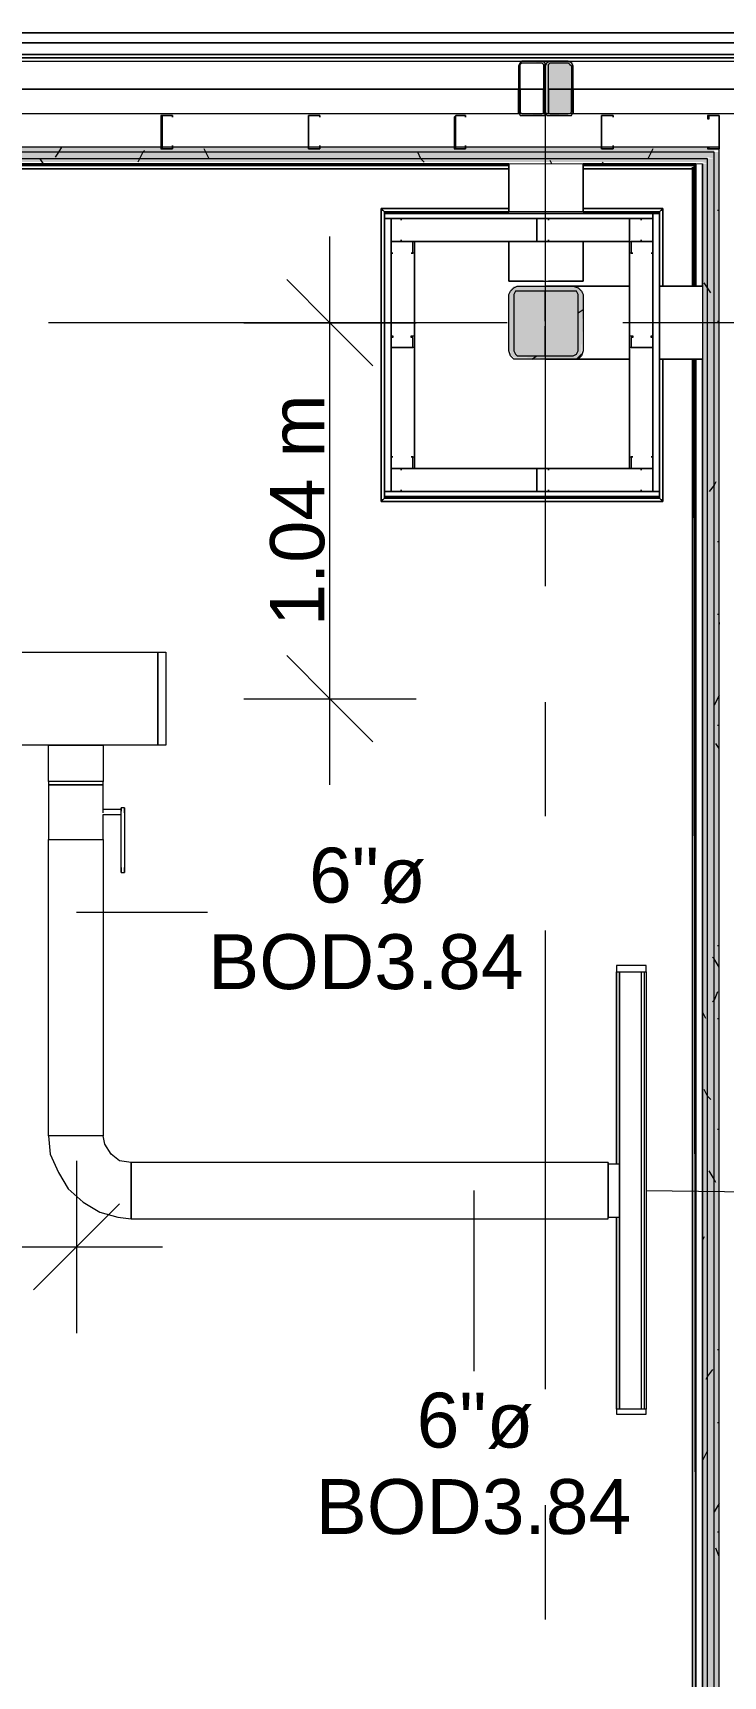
# Model space of a CAD drawing. Header units: metres. Extents: x -2 to 237, y -8 to 52.
# Drawn here: x 56.787 to 58.697, y 43.698 to 48.246 of the extents above; entities that cross this region are included whole.
import ezdxf

# ---------------------------------------------------------------- set-up
doc = ezdxf.new("R2010")
doc.units = ezdxf.units.M
doc.layers.add('HVAC - Ductos', color=5, linetype='Continuous', lineweight=0)
doc.layers.add('PDF3_Text', color=7, linetype='Continuous', lineweight=0)
doc.layers.add('PDF3_Geometry', color=7, linetype='Continuous', lineweight=0, true_color=0xaaaaaa)
doc.layers.add('PDF3_Solid Fills', color=7, linetype='Continuous', lineweight=0, true_color=0xffffff)
doc.styles.add('PDF Helvetica', font='')
doc.styles.get('PDF Helvetica').set_extended_font_data('Helvetica')

msp = doc.modelspace()

# ---------------------------------------------------------------- hatches: boundary and pattern name
at = {"layer": 'PDF3_Solid Fills', "lineweight": 0, "transparency": 33554559}
h = msp.add_hatch(color=256, dxfattribs=at)
h.paths.add_polyline_path([(58.1358, 48.021), (58.2045, 48.0164), (58.2045, 48.1676), (58.1358, 48.1676), (58.1999, 48.163), (58.1999, 48.021)])
h.paths.add_polyline_path([(58.1358, 48.1584), (58.1312, 48.1584), (58.1312, 48.0256)])
for points in [[(58.2045, 48.0256), (58.2091, 48.0256), (58.2091, 48.0164), (58.2779, 48.021), (58.2825, 48.1624), (58.2825, 48.1631), (58.2779, 48.1676), (58.2091, 48.1676), (58.2045, 48.1584)], [(58.6858, 47.9293), (35.6222, 47.9339), (7.0265, 47.9339), (7.0265, 47.9201), (58.6858, 47.9201)], [(58.6537, 47.9018), (58.6721, 47.8972), (58.6721, 47.9201), (7.0265, 47.9201), (7.0265, 47.9018)], [(7.0265, 47.888), (58.6399, 47.888), (58.6536, 47.8835), (58.6537, 47.8835), (58.6537, 47.9018), (7.0265, 47.9018)], [(58.1037, 47.3655), (58.1083, 47.3655), (58.1083, 47.3518), (58.1129, 47.3518), (58.1175, 47.3472), (58.2962, 47.3426), (58.2962, 47.3472), (58.3054, 47.3564), (58.3099, 47.5305), (58.2962, 47.5443), (58.1175, 47.5443), (58.1129, 47.5397), (58.1083, 47.5351), (58.1037, 47.5259)]]:
    msp.add_hatch(color=256, dxfattribs=at).paths.add_polyline_path(points)
h = msp.add_hatch(color=256, dxfattribs=at)
h.paths.add_polyline_path([(58.6537, 35.7008), (58.6721, 35.7008), (58.6721, 47.8972), (58.6537, 47.8972)])
h.paths.add_polyline_path([(58.6537, 24.0086), (58.6721, 24.0086), (58.6721, 34.1699), (58.6537, 34.1699)])
h.paths.add_polyline_path([(58.6537, 22.5006), (58.6721, 22.5006), (58.6721, 23.9902), (58.6537, 23.9902)])
h.paths.add_polyline_path([(58.6721, 22.4869), (58.6537, 22.4869), (58.6537, 10.1714), (58.6721, 10.1714)])
h.paths.add_polyline_path([(58.6537, 34.1837), (58.6721, 34.1837), (58.6721, 35.6871), (58.6537, 35.6871)])
h = msp.add_hatch(color=256, dxfattribs=at)
h.paths.add_polyline_path([(58.6858, 35.7008), (58.6858, 47.9155), (58.6721, 47.9155), (58.6721, 35.7008)])
h.paths.add_polyline_path([(58.6858, 22.4869), (58.6721, 22.4869), (58.6721, 10.1576), (58.6858, 10.1576)])
h.paths.add_polyline_path([(58.6858, 23.9902), (58.6721, 23.9902), (58.6721, 22.5006), (58.6858, 22.5006)])
h.paths.add_polyline_path([(58.6858, 34.1699), (58.6721, 34.1699), (58.6721, 24.0086), (58.6858, 24.0086)])
h.paths.add_polyline_path([(58.6858, 35.6871), (58.6721, 35.6871), (58.6721, 34.1837), (58.6858, 34.1837)])
h = msp.add_hatch(color=256, dxfattribs=at)
h.paths.add_polyline_path([(58.6399, 35.7008), (58.6537, 35.7008), (58.6537, 47.8834), (58.6399, 47.8834)])
h.paths.add_polyline_path([(58.6399, 24.0086), (58.6537, 24.0086), (58.6537, 34.1699), (58.6399, 34.1699)])
h.paths.add_polyline_path([(58.6399, 22.5006), (58.6537, 22.5006), (58.6537, 23.9902), (58.6399, 23.9902)])
h.paths.add_polyline_path([(58.6537, 22.4869), (58.6399, 22.4869), (58.6399, 10.1851), (58.6537, 10.1851)])
h.paths.add_polyline_path([(58.6399, 34.1837), (58.6537, 34.1837), (58.6537, 35.6871), (58.6399, 35.6871)])

# ---------------------------------------------------------------- linework, layer by layer
at = {"layer": 'HVAC - Ductos', "lineweight": 0}
for points in [[(57.6087, 46.1647), (57.6087, 47.6818)], [(57.4895, 47.5626), (57.6087, 47.4434), (57.7279, 47.3243)], [(57.3703, 47.4434), (57.6087, 47.4434), (57.8471, 47.4434)], [(57.4895, 46.5222), (57.6087, 46.403), (57.7279, 46.2838)], [(57.3703, 46.403), (57.6087, 46.403), (57.8471, 46.403)], [(57.0312, 46.0868), (57.0312, 46.0914), (57.0312, 46.096), (56.9808, 46.096), (56.9808, 46.1647), (56.9808, 46.1738), (56.9716, 46.1738), (56.9579, 46.1738), (56.9441, 46.1738), (56.9257, 46.1738), (56.9075, 46.1738), (56.8845, 46.1738), (56.8662, 46.1738), (56.8525, 46.1738), (56.8387, 46.1738), (56.8341, 46.1738), (56.8295, 46.1738), (56.8295, 46.2747), (56.8341, 46.2747), (56.8387, 46.2747), (56.8525, 46.2747), (56.8662, 46.2747), (56.8845, 46.2747), (56.9075, 46.2747), (56.9257, 46.2747), (56.9441, 46.2747), (56.9579, 46.2747), (56.9716, 46.2747), (56.9808, 46.2747), (56.9808, 46.1738), (56.9716, 46.1738), (56.9579, 46.1738), (56.9441, 46.1738), (56.9257, 46.1738), (56.9075, 46.1738), (56.8845, 46.1738), (56.8662, 46.1738), (56.8525, 46.1738), (56.8387, 46.1738), (56.8341, 46.1738), (56.8295, 46.1738), (56.8295, 46.1647), (56.8295, 46.0134), (56.8341, 46.0134), (56.8387, 46.0134), (56.8525, 46.0134), (56.8662, 46.0134), (56.8845, 46.0134), (56.9075, 46.0134), (56.9257, 46.0134), (56.9441, 46.0134), (56.9579, 46.0134), (56.9716, 46.0134), (56.9808, 46.0134), (56.9808, 45.193), (56.9716, 45.193), (56.9579, 45.193), (56.9441, 45.193), (56.9257, 45.193), (56.9075, 45.193), (56.8845, 45.193), (56.8662, 45.193), (56.8525, 45.193), (56.8387, 45.193), (56.8341, 45.193), (56.8295, 45.193), (56.8295, 46.0134), (56.8341, 46.0134), (56.8387, 46.0134), (56.8525, 46.0134), (56.8662, 46.0134), (56.8845, 46.0134), (56.9075, 46.0134), (56.9257, 46.0134), (56.9441, 46.0134), (56.9579, 46.0134), (56.9716, 46.0134), (56.9808, 46.0134), (56.9808, 46.0822), (57.0312, 46.0822)], [(56.9808, 46.0868), (56.9808, 46.0914), (56.9808, 46.096)], [(57.0403, 46.1005), (57.0312, 46.1005)], [(57.0312, 45.9355), (57.0312, 46.0868), (57.0312, 46.0914), (57.0312, 46.096), (57.0312, 46.1005), (57.0312, 46.096), (57.0312, 46.0914)], [(57.0403, 46.0868), (57.0403, 46.0914), (57.0403, 46.096), (57.0403, 46.1005), (57.0403, 46.096), (57.0403, 46.0914), (57.0403, 46.0868), (57.0403, 45.9355)], [(57.0312, 45.9218), (57.0403, 45.9218)], [(56.9075, 45.8118), (57.2695, 45.8118)], [(58.4017, 45.6468), (58.4017, 45.1151), (58.4017, 45.6468), (58.4199, 45.6468), (58.4291, 45.6468)], [(58.4154, 45.6468), (58.4199, 45.6468), (58.4245, 45.6468)], [(58.4521, 45.6468), (58.4612, 45.6468), (58.4795, 45.6468), (58.4841, 45.6468), (58.4841, 44.4368), (58.4795, 44.4368), (58.4612, 44.4368), (58.4521, 44.4368)], [(58.4566, 45.6468), (58.4612, 45.6468), (58.4658, 45.6468)], [(58.4795, 44.4368), (58.4795, 45.6468)], [(56.9075, 45.1242), (56.9075, 44.8859), (56.9075, 44.6476)], [(58.3787, 45.1196), (58.3787, 45.1151), (58.3787, 45.1059), (58.3787, 45.0968), (58.3787, 45.0784), (58.3787, 45.0601), (58.3787, 45.0418), (58.3787, 45.0234), (58.3787, 45.0051), (58.3787, 44.9914), (58.3787, 44.9776), (58.3787, 44.9684), (58.4108, 44.9684), (58.4108, 44.9776), (58.4108, 44.9914), (58.4108, 45.0051), (58.4108, 45.0234), (58.4108, 45.0418), (58.4108, 45.0601), (58.4108, 45.0784), (58.4108, 45.0968), (58.4108, 45.1059), (58.4108, 45.1151), (58.3787, 45.1151)], [(58.0075, 45.0418), (58.0075, 44.5422)], [(58.4841, 45.0418), (58.8462, 45.0372)], [(57.0266, 45.0051), (56.9075, 44.8859), (56.7883, 44.7668)], [(58.4291, 44.4368), (58.4199, 44.4368), (58.4017, 44.4368), (58.4017, 44.9684), (58.4017, 44.4368)], [(44.1702, 44.8859), (48.2082, 44.8859), (51.3111, 44.8859), (52.6357, 44.8859), (56.0457, 44.8859), (57.1457, 44.8859)], [(58.4245, 44.4368), (58.4199, 44.4368), (58.4154, 44.4368)], [(58.4658, 44.4368), (58.4612, 44.4368), (58.4566, 44.4368)]]:
    msp.add_lwpolyline(points, dxfattribs=at)
for points in [[(54.1849, 46.5314), (57.1321, 46.5314), (57.1321, 46.2747), (54.1849, 46.2747)], [(57.1549, 46.5314), (57.1549, 46.2747), (57.1321, 46.2747), (57.1321, 46.5314)], [(56.9808, 46.1647), (56.9716, 46.1647), (56.9579, 46.1647), (56.9441, 46.1647), (56.9257, 46.1647), (56.9075, 46.1647), (56.8845, 46.1647), (56.8662, 46.1647), (56.8525, 46.1647), (56.8387, 46.1647), (56.8341, 46.1647), (56.8295, 46.1647), (56.8341, 46.1647), (56.8387, 46.1647), (56.8525, 46.1647), (56.8662, 46.1647), (56.8845, 46.1647), (56.9075, 46.1647), (56.9257, 46.1647), (56.9441, 46.1647), (56.9579, 46.1647), (56.9716, 46.1647)], [(57.0312, 45.9355), (57.0312, 45.931), (57.0312, 45.9264), (57.0312, 45.9218), (57.0312, 45.9264), (57.0312, 45.931)], [(57.0403, 45.9355), (57.0403, 45.931), (57.0403, 45.9264), (57.0403, 45.9218), (57.0403, 45.9264), (57.0403, 45.931)], [(58.4841, 45.6651), (58.4017, 45.6651), (58.4017, 45.6468), (58.4841, 45.6468)], [(58.4108, 44.4368), (58.4108, 45.6468)], [(58.4704, 45.6468), (58.4704, 44.4368), (58.4108, 44.4368), (58.4108, 45.6468)], [(57.0587, 44.9638), (57.0587, 44.9684), (57.0587, 44.9776), (57.0587, 44.9868), (57.0587, 45.0051), (57.0587, 45.0234), (57.0587, 45.0418), (57.0587, 45.0601), (57.0587, 45.0784), (57.0587, 45.0968), (57.0587, 45.1105), (57.0587, 45.1151), (57.0587, 45.1196), (57.0266, 45.1242), (57.0037, 45.1426), (56.9853, 45.1701), (56.9808, 45.193), (56.9716, 45.193), (56.9579, 45.193), (56.9441, 45.193), (56.9257, 45.193), (56.9075, 45.193), (56.8845, 45.193), (56.8662, 45.193), (56.8525, 45.193), (56.8387, 45.193), (56.8341, 45.193), (56.8295, 45.193), (56.8341, 45.1426), (56.8571, 45.0922), (56.8845, 45.0463), (56.9257, 45.0096), (56.9716, 44.9822), (57.0221, 44.9684)], [(57.0587, 45.1196), (57.0587, 45.1151), (57.0587, 45.1105), (57.0587, 45.0968), (57.0587, 45.0784), (57.0587, 45.0601), (57.0587, 45.0418), (57.0587, 45.0234), (57.0587, 45.0051), (57.0587, 44.9868), (57.0587, 44.9776), (57.0587, 44.9684), (57.0587, 44.9638), (58.3787, 44.9638), (58.3787, 44.9684), (58.3787, 44.9776), (58.3787, 44.9868), (58.3787, 45.0051), (58.3787, 45.0234), (58.3787, 45.0418), (58.3787, 45.0601), (58.3787, 45.0784), (58.3787, 45.0968), (58.3787, 45.1105), (58.3787, 45.1151), (58.3787, 45.1196)], [(58.4841, 44.423), (58.4841, 44.4368), (58.4017, 44.4368), (58.4017, 44.423)]]:
    msp.add_lwpolyline(points, close=True, dxfattribs=at)
at = {"layer": 'PDF3_Geometry', "lineweight": 0}
for points in [[(59.0066, 33.6429), (59.0066, 35.1737), (59.0066, 36.7091), (59.0066, 38.24), (59.0066, 39.7755), (59.0066, 41.3109), (59.0066, 42.8417), (59.0066, 44.3772), (59.0066, 45.908), (59.0066, 47.4434), (59.0066, 48.1447), (58.9929, 48.1447), (58.9929, 48.2455), (58.97, 48.2455), (58.2045, 48.2455), (56.6737, 48.2455), (58.2045, 48.2455), (58.9837, 48.2455), (58.9837, 48.218), (58.9837, 48.186), (58.9837, 48.1768), (58.9837, 48.1676), (58.9837, 48.0897)], [(58.2458, 48.2455), (58.1679, 48.2455)], [(55.1107, 48.1676), (53.6761, 48.1676), (55.1383, 48.1676), (56.6737, 48.1676), (58.2045, 48.1676), (58.1954, 48.1676)], [(56.7012, 48.1676), (58.1404, 48.1676)], [(58.2183, 48.1676), (58.2045, 48.1676), (58.9837, 48.1676), (58.9241, 48.1676)], [(58.2687, 48.1676), (58.8645, 48.1676)], [(58.2045, 48.1172), (58.2045, 47.6451)], [(58.1312, 48.021), (58.1312, 48.0256), (58.1312, 48.0897)], [(58.1358, 48.0897), (58.1358, 48.0256), (58.1404, 48.021), (58.1954, 48.021)], [(58.1999, 48.021), (58.1999, 48.0256), (58.1999, 48.0897)], [(58.2137, 48.0897), (58.2137, 48.0256), (58.2137, 48.021)], [(58.2733, 48.021), (58.2779, 48.0256), (58.2779, 48.0897)], [(58.2825, 48.0897), (58.2825, 48.0256), (58.2825, 48.021)], [(58.7775, 46.6138), (58.7775, 47.0172), (58.7775, 47.4251), (58.7775, 47.8284), (58.7775, 47.8834), (58.7775, 47.9293), (58.7775, 48.0118), (58.7775, 48.021), (7.0265, 48.0256)], [(58.2091, 48.021), (58.2045, 48.0256), (58.2045, 48.021)], [(58.2183, 48.021), (58.2687, 48.021)], [(57.1412, 47.9293), (56.7379, 47.9293), (56.3299, 47.9293), (55.9266, 47.9293), (55.5187, 47.9293), (55.1153, 47.9293)], [(57.9525, 47.9293), (57.5491, 47.9293), (57.1457, 47.9293)], [(58.6858, 35.7008), (58.6858, 47.8834), (58.6858, 47.9155), (58.6858, 47.9293), (58.3604, 47.9293), (57.9571, 47.9293)], [(58.6721, 35.7008), (58.6721, 47.8834), (58.6721, 47.8972), (58.6721, 47.9155), (7.0265, 47.9201)], [(58.6537, 35.7008), (58.6537, 47.8834), (58.6537, 47.8972), (7.0265, 47.9018)], [(7.0265, 47.888), (58.6399, 47.8834), (58.6399, 35.7008), (48.2128, 35.7008), (48.2128, 35.6871), (58.6399, 35.6871), (58.6399, 34.1837), (45.3206, 34.1837), (44.8348, 34.1837), (44.6515, 34.1837), (41.7273, 34.1837)], [(58.1037, 47.8834), (53.7083, 47.8834)], [(53.7083, 47.8834), (58.1037, 47.8834)], [(58.1037, 47.8834), (53.7083, 47.8834)], [(53.7083, 47.8834), (58.1037, 47.8834)], [(58.1037, 47.8834), (53.7083, 47.8834)], [(53.7083, 47.8834), (58.1037, 47.8834)], [(58.617, 47.8834), (58.6216, 47.8834)], [(58.617, 47.8834), (58.6216, 47.8834)], [(58.6216, 47.5443), (58.6216, 47.8834)], [(58.6216, 47.5443), (58.6216, 47.8834)], [(58.6216, 47.8834), (58.6216, 47.5443)], [(58.6216, 47.5443), (58.6216, 47.8834)], [(58.6216, 47.8834), (58.6216, 47.5443)], [(58.6216, 47.5443), (58.6216, 47.8834)], [(58.1037, 47.7506), (57.7599, 47.7506), (58.1037, 47.7506)], [(57.7599, 47.7506), (57.7599, 46.9576), (57.7599, 47.7506)], [(57.7599, 47.7506), (57.7599, 46.9576), (57.7599, 47.7506)], [(58.1037, 47.7506), (57.7599, 47.7506), (58.1037, 47.7506)], [(58.5208, 47.5443), (58.5208, 47.7506), (58.5208, 47.5443)], [(58.5208, 47.5443), (58.5208, 47.7506), (58.5208, 47.5443)], [(58.5208, 47.5443), (58.5208, 47.7506)], [(58.5208, 47.7506), (58.5208, 47.5443)], [(58.5208, 46.9622), (58.5208, 47.7506), (58.5208, 46.9622)], [(57.7599, 47.746), (57.7599, 46.9622), (57.7599, 47.746)], [(57.7599, 47.746), (57.7599, 47.7322)], [(58.5025, 47.746), (57.7599, 47.746)], [(57.7599, 47.7322), (57.7599, 46.9759)], [(58.5208, 47.746), (58.5025, 47.746)], [(58.5208, 46.9759), (58.5208, 47.746)], [(58.1037, 47.668), (58.1037, 47.558), (58.1037, 47.668)], [(58.2045, 47.6451), (58.2045, 46.7147)], [(58.1862, 47.558), (58.1908, 47.558), (58.1954, 47.558), (58.1999, 47.558), (58.1954, 47.558), (58.1908, 47.558), (58.1862, 47.558), (58.1037, 47.558), (58.3099, 47.558), (58.2275, 47.558), (58.2229, 47.558), (58.2183, 47.558), (58.2137, 47.558), (58.2183, 47.558), (58.2229, 47.558), (58.2275, 47.558)], [(58.2045, 47.4618), (58.2045, 47.4572), (58.2045, 47.4526), (58.2045, 47.448), (58.2045, 47.4526), (58.2045, 47.4572), (58.2045, 47.4618), (58.2045, 47.5305), (58.2045, 47.3518), (58.2045, 47.4205), (58.2045, 47.4251), (58.2045, 47.4297), (58.2045, 47.4343), (58.2045, 47.4297), (58.2045, 47.4251), (58.2045, 47.4205)], [(58.2962, 47.471), (58.3099, 47.4802)], [(58.0991, 47.4434), (56.8295, 47.4434)], [(58.7362, 47.4434), (58.4199, 47.4434)], [(58.1679, 47.3426), (58.1816, 47.3518)], [(58.2917, 47.3426), (58.3054, 47.3564)], [(58.5208, 47.3426), (58.6399, 47.3426), (58.5208, 47.3426)], [(58.5208, 46.9576), (58.5208, 47.3426)], [(58.5208, 47.3426), (58.5208, 46.9576)], [(57.7599, 46.9759), (57.7599, 46.9622)], [(58.5208, 46.9622), (58.5208, 46.9759)], [(57.7599, 46.9622), (57.7599, 46.9576), (58.5208, 46.9576)], [(58.5208, 46.9622), (57.7599, 46.9622)], [(57.7599, 46.9622), (58.5208, 46.9622)], [(57.7599, 46.9576), (58.5208, 46.9576), (57.7599, 46.9576)], [(57.7599, 46.9576), (58.5208, 46.9576), (57.7599, 46.9576)], [(58.5208, 46.9576), (58.5208, 46.9622)], [(58.2045, 46.3938), (58.2045, 46.0776)], [(58.2045, 45.7614), (58.2045, 44.4918)], [(58.2045, 44.1709), (58.2045, 43.8546)]]:
    msp.add_lwpolyline(points, dxfattribs=at)
for points in [[(58.2045, 48.218), (56.6737, 48.218)], [(58.9837, 48.218), (58.2045, 48.218)], [(58.2045, 48.186), (56.6737, 48.186)], [(58.2045, 48.1768), (56.6737, 48.1768)], [(58.1312, 48.0256), (58.1358, 48.0164), (58.1404, 48.0164), (58.1954, 48.0164), (58.2045, 48.0164), (58.2045, 48.0256), (58.2045, 48.1539), (58.2045, 48.163), (58.1954, 48.1676), (58.1404, 48.1676), (58.1358, 48.163), (58.1312, 48.1539)], [(58.1954, 48.021), (58.1404, 48.021), (58.1358, 48.021), (58.1358, 48.0256), (58.1358, 48.1539), (58.1358, 48.1584), (58.1404, 48.163), (58.1954, 48.163), (58.1999, 48.1584), (58.1999, 48.1539), (58.1999, 48.0256), (58.1999, 48.021)], [(58.9837, 48.186), (58.2045, 48.186)], [(58.9837, 48.1768), (58.2045, 48.1768)], [(58.2687, 48.0164), (58.2779, 48.0164), (58.2825, 48.0256), (58.2825, 48.1539), (58.2779, 48.163), (58.2687, 48.1676), (58.2183, 48.1676), (58.2091, 48.163), (58.2045, 48.1539), (58.2045, 48.0256), (58.2091, 48.0164), (58.2183, 48.0164)], [(58.2687, 48.021), (58.2183, 48.021), (58.2137, 48.021), (58.2137, 48.0256), (58.2137, 48.1539), (58.2137, 48.1584), (58.2183, 48.163), (58.2687, 48.163), (58.2733, 48.1584), (58.2779, 48.1539), (58.2779, 48.0256), (58.2733, 48.021)], [(56.7103, 48.0897), (58.1312, 48.0897)], [(58.1358, 48.0897), (58.1999, 48.0897)], [(58.2137, 48.0897), (58.2779, 48.0897)], [(58.2825, 48.0897), (58.8554, 48.0897)], [(57.1733, 48.0164), (57.1457, 48.0164), (57.1412, 48.0164), (57.1412, 48.0118), (57.1412, 47.9247), (57.1457, 47.9247), (57.1733, 47.9247), (57.1733, 47.9339), (57.1733, 47.9247), (57.1457, 47.9247), (57.1457, 48.0118), (57.1457, 48.0164), (57.1733, 48.0164), (57.1733, 48.0118)], [(57.5812, 48.0164), (57.5491, 48.0164), (57.5491, 48.0118), (57.5491, 47.9247), (57.5812, 47.9247), (57.5812, 47.9339), (57.5812, 47.9247), (57.5491, 47.9247), (57.5491, 48.0118), (57.5491, 48.0164), (57.5812, 48.0164), (57.5812, 48.0118)], [(57.9845, 48.0164), (57.9571, 48.0164), (57.9525, 48.0118), (57.9525, 47.9247), (57.9571, 47.9247), (57.9845, 47.9247), (57.9845, 47.9339), (57.9845, 47.9247), (57.9571, 47.9247), (57.9571, 48.0118), (57.9571, 48.0164), (57.9845, 48.0164), (57.9845, 48.0118)], [(58.3925, 48.0164), (58.3604, 48.0164), (58.3604, 48.0118), (58.3604, 47.9247), (58.3925, 47.9247), (58.3925, 47.9339), (58.3925, 47.9247), (58.3604, 47.9247), (58.3604, 48.0118), (58.3604, 48.0164), (58.3925, 48.0164), (58.3925, 48.0118)], [(58.6537, 47.9247), (58.6858, 47.9247), (58.6858, 48.0118), (58.6858, 48.0164), (58.6537, 48.0164), (58.6537, 48.0072), (58.6583, 48.0072), (58.6583, 48.0164), (58.6858, 48.0164), (58.6858, 48.0118), (58.6858, 47.9247), (58.6583, 47.9247), (58.6583, 47.9293), (58.6537, 47.9293)], [(53.7083, 47.8789), (58.1037, 47.8789)], [(53.7083, 47.8789), (58.1037, 47.8789)], [(53.7083, 47.8697), (58.1037, 47.8697)], [(53.7083, 47.8697), (58.1037, 47.8697)], [(58.1037, 47.8834), (58.1037, 47.7506)], [(58.3099, 47.8834), (58.3099, 47.7506)], [(58.617, 47.5443), (58.617, 47.8834), (58.3099, 47.8834), (58.617, 47.8789), (58.3099, 47.8834), (58.617, 47.8834)], [(58.6216, 47.5443), (58.6216, 47.8789), (58.6216, 47.5443), (58.6216, 47.8834), (58.3099, 47.8834), (58.6216, 47.8834)], [(58.3099, 47.8789), (58.617, 47.8789), (58.3099, 47.8789), (58.6216, 47.8789)], [(58.3099, 47.8697), (58.6124, 47.8697)], [(58.3099, 47.8697), (58.6124, 47.8697)], [(58.6124, 47.8743), (58.6124, 47.5443)], [(58.6124, 47.8743), (58.6124, 47.5443)], [(58.6399, 47.8834), (58.6399, 47.5443)], [(58.5299, 46.953), (58.5299, 46.9484), (58.5299, 47.3426), (58.5299, 46.9484), (57.7508, 46.9484), (57.7508, 47.7597), (57.7508, 47.7552), (57.7508, 47.7597), (57.7508, 46.9484), (58.5299, 46.9484)], [(58.4383, 47.7506), (57.7599, 47.7506), (57.7599, 47.668), (57.7599, 47.0401), (57.7599, 46.9576), (57.7553, 46.953), (57.7508, 46.953), (57.7508, 46.9484), (57.7508, 47.7597), (57.7508, 46.9484), (57.7508, 46.953), (57.7553, 46.953), (57.7599, 46.9576), (57.7599, 47.7506), (57.7599, 46.9576), (58.5208, 46.9576), (57.7599, 46.9576), (57.7553, 46.953), (57.7599, 46.9576), (58.5208, 46.9576), (57.7599, 46.9576), (58.5208, 46.9576), (58.5208, 47.3426), (58.5208, 46.9576), (58.5254, 46.953), (58.5208, 46.9576), (58.5208, 47.3426), (58.5208, 46.9576), (58.5254, 46.953), (58.5299, 46.953), (58.5299, 46.9484), (57.7508, 46.9484), (57.7508, 46.953), (57.7508, 46.9484), (58.5299, 46.9484), (58.5299, 46.953), (58.5254, 46.953), (58.5208, 46.9576), (58.5208, 47.0401), (58.5208, 47.7506)], [(58.1037, 47.7597), (57.7508, 47.7597), (58.1037, 47.7597), (57.7508, 47.7597), (57.7508, 47.7552), (57.7553, 47.7552), (57.7599, 47.7506), (58.1037, 47.7506), (57.7599, 47.7506), (57.7553, 47.7552), (57.7599, 47.7506), (57.7553, 47.7552), (57.7508, 47.7552), (57.7508, 47.7597)], [(57.7599, 47.7506), (57.7599, 46.9576)], [(58.1037, 47.7506), (57.7599, 47.7506)], [(58.5208, 47.746), (58.5208, 47.7506), (57.7599, 47.7506), (57.7599, 47.746)], [(58.5299, 47.7597), (58.3099, 47.7597), (58.5299, 47.7597), (58.5299, 47.7552), (58.5299, 47.7597), (58.3099, 47.7597), (58.5299, 47.7597), (58.5299, 47.5443), (58.5299, 47.7597), (58.5299, 47.7552), (58.5254, 47.7552), (58.5208, 47.7506), (58.3099, 47.7506), (58.5208, 47.7506), (58.5254, 47.7552), (58.5208, 47.7506), (58.3099, 47.7506), (58.5208, 47.7506), (58.5254, 47.7552), (58.5299, 47.7552), (58.5299, 47.7597), (58.5299, 47.5443)], [(58.5208, 47.7506), (58.3099, 47.7506)], [(58.5208, 47.7506), (58.3099, 47.7506)], [(58.5208, 47.5443), (58.5208, 47.7506)], [(57.7599, 47.7322), (58.5025, 47.7322), (58.5025, 47.746), (58.5025, 46.9759), (58.5208, 46.9759), (57.7599, 46.9759), (57.7783, 46.9759), (57.7783, 47.7322)], [(57.7783, 47.668), (57.7783, 47.6726), (57.7783, 47.7322), (57.8058, 47.7322), (57.8058, 47.7276), (57.8058, 47.7322), (57.7783, 47.7322), (57.7783, 47.6726), (57.7783, 47.668), (57.8058, 47.668)], [(57.8425, 47.668), (58.4383, 47.668), (58.4383, 47.7322), (57.7783, 47.7322), (57.7783, 47.668)], [(58.1816, 47.668), (58.1816, 47.6726), (58.1816, 47.7322), (58.2137, 47.7322), (58.2137, 47.7276), (58.2137, 47.7322), (58.1816, 47.7322), (58.1816, 47.6726), (58.1816, 47.668), (58.2137, 47.668)], [(58.4383, 47.668), (58.4383, 47.0401), (58.5025, 47.0401), (58.5025, 47.7322), (58.4383, 47.7322)], [(58.4704, 47.7276), (58.4704, 47.7322)], [(58.4979, 47.7322), (58.5025, 47.7322), (58.5025, 47.6726), (58.5025, 47.668), (58.4979, 47.668), (58.4704, 47.668), (58.4704, 47.6726), (58.4704, 47.668), (58.4979, 47.668), (58.5025, 47.668), (58.5025, 47.6726), (58.5025, 47.7322), (58.4979, 47.7322), (58.4704, 47.7322)], [(57.7783, 47.668), (57.8379, 47.668), (57.8425, 47.668), (57.8425, 47.636), (57.8333, 47.636), (57.8379, 47.636), (57.8379, 47.668), (57.7783, 47.668), (57.7783, 47.636)], [(57.7783, 47.0401), (57.8425, 47.0401), (57.8425, 47.668), (57.7783, 47.668)], [(57.8058, 47.6726), (57.8058, 47.668)], [(57.8425, 47.0401), (58.4383, 47.0401), (58.4383, 47.668), (57.8425, 47.668)], [(58.2137, 47.6726), (58.2137, 47.668)], [(58.3099, 47.668), (58.3099, 47.558)], [(58.4383, 47.668), (58.4429, 47.668), (58.5025, 47.668), (58.5025, 47.636), (58.4979, 47.636), (58.5025, 47.636), (58.5025, 47.668), (58.4429, 47.668), (58.4429, 47.636), (58.4475, 47.636), (58.4383, 47.636)], [(57.7829, 47.636), (57.7783, 47.636)], [(58.3099, 47.3655), (58.3054, 47.3518), (58.2962, 47.3426), (58.2825, 47.3426), (58.1267, 47.3426), (58.1175, 47.3426), (58.1083, 47.3518), (58.1037, 47.3655), (58.1037, 47.5213), (58.1083, 47.5305), (58.1175, 47.5397), (58.1267, 47.5443), (58.2825, 47.5443), (58.2962, 47.5397), (58.3054, 47.5305), (58.3099, 47.5213)], [(58.2825, 47.5305), (58.1267, 47.5305), (58.1221, 47.5305), (58.1175, 47.5213), (58.1175, 47.3655), (58.1221, 47.3564), (58.1267, 47.3518), (58.2825, 47.3518), (58.2917, 47.3564), (58.2962, 47.3655), (58.2962, 47.5213), (58.2917, 47.5305)], [(58.2045, 47.5443), (58.4383, 47.5443)], [(58.5208, 47.5443), (58.6399, 47.5443)], [(57.8425, 47.3747), (57.8379, 47.3747), (57.7783, 47.3747), (57.7783, 47.4068), (57.7829, 47.4068), (57.7829, 47.4022), (57.7783, 47.4022), (57.7783, 47.3747), (57.8379, 47.3747), (57.8379, 47.4022), (57.8333, 47.4022), (57.8333, 47.4068), (57.8425, 47.4068)], [(58.5025, 47.3747), (58.4429, 47.3747), (58.4383, 47.3747), (58.4383, 47.4068), (58.4475, 47.4068), (58.4475, 47.4022), (58.4429, 47.4022), (58.4429, 47.3747), (58.5025, 47.3747), (58.5025, 47.4022), (58.4979, 47.4022), (58.4979, 47.4068), (58.5025, 47.4068)], [(58.2045, 47.3426), (58.4383, 47.3426)], [(58.5208, 46.9576), (58.5208, 47.3426)], [(58.5299, 46.9484), (58.5299, 47.3426)], [(58.6124, 47.3426), (58.6124, 42.9426)], [(58.6124, 47.3426), (58.6124, 42.9426)], [(58.6216, 47.3426), (58.6216, 42.9426), (58.617, 47.3426), (58.6216, 42.9426), (58.6216, 47.3426), (58.6216, 42.9426), (58.6216, 47.3426), (58.6216, 42.9426), (58.6216, 47.3426), (58.6216, 42.9426)], [(58.6216, 47.3426), (58.6216, 42.9426)], [(58.6399, 47.3426), (58.6399, 42.9426)], [(57.8425, 47.0401), (57.8379, 47.0401), (57.7783, 47.0401), (57.7783, 47.0722), (57.7829, 47.0722), (57.7783, 47.0722), (57.7783, 47.0401), (57.8379, 47.0401), (57.8379, 47.0722), (57.8333, 47.0722), (57.8425, 47.0722)], [(58.5025, 47.0401), (58.4429, 47.0401), (58.4383, 47.0401), (58.4383, 47.0722), (58.4475, 47.0722), (58.4429, 47.0722), (58.4429, 47.0401), (58.5025, 47.0401), (58.5025, 47.0722)], [(58.4979, 47.0722), (58.5025, 47.0722)], [(57.7783, 46.9759), (57.7783, 46.9805), (57.7783, 47.0401), (57.8058, 47.0401), (57.8058, 47.0356), (57.8058, 47.0401), (57.7783, 47.0401), (57.7783, 46.9805), (57.7783, 46.9759), (57.8058, 46.9759)], [(58.4383, 47.0401), (57.8425, 47.0401), (57.7783, 47.0401), (57.7783, 46.9759), (58.5025, 46.9759), (58.5025, 47.0401)], [(58.1816, 46.9759), (58.1816, 46.9805), (58.1816, 47.0401), (58.2137, 47.0401), (58.2137, 47.0356), (58.2137, 47.0401), (58.1816, 47.0401), (58.1816, 46.9805), (58.1816, 46.9759), (58.2137, 46.9759)], [(58.4704, 47.0356), (58.4704, 47.0401)], [(58.4979, 47.0401), (58.5025, 47.0401), (58.5025, 46.9805), (58.5025, 46.9759), (58.4979, 46.9759), (58.4704, 46.9759), (58.4704, 46.9805), (58.4704, 46.9759), (58.4979, 46.9759), (58.5025, 46.9759), (58.5025, 46.9805), (58.5025, 47.0401), (58.4979, 47.0401), (58.4704, 47.0401)], [(57.8058, 46.9805), (57.8058, 46.9759)], [(58.2137, 46.9805), (58.2137, 46.9759)]]:
    msp.add_lwpolyline(points, close=True, dxfattribs=at)
at = {"layer": 'PDF3_Geometry', "color": 254, "lineweight": 0, "true_color": 0xd2d2d2}
msp.add_lwpolyline([(57.9525, 48.0118), (57.9571, 48.0118)], dxfattribs=at)
at = {"layer": 'PDF3_Geometry', "color": 254, "lineweight": 0, "true_color": 0xeaeaea}
for points in [[(56.8662, 47.9293), (56.8571, 47.9155), (56.8479, 47.9018)], [(56.8157, 47.8834), (56.8066, 47.8972)], [(57.0953, 47.9201), (57.0908, 47.9155), (57.0816, 47.8972), (57.0771, 47.888)], [(57.2741, 47.8972), (57.2649, 47.9155), (57.2603, 47.9247)], [(57.8699, 47.888), (57.8608, 47.8972), (57.8517, 47.9155)], [(58.2229, 47.8834), (58.2183, 47.8926)], [(58.3649, 47.888), (58.3604, 47.8834)], [(58.5025, 47.9247), (58.4979, 47.9155), (58.4887, 47.8972)], [(58.6812, 47.7552), (58.6858, 47.7552)], [(58.6629, 47.5259), (58.6537, 47.5397), (58.6445, 47.5534)], [(58.6812, 47.448), (58.6858, 47.448)], [(58.6767, 47.0034), (58.6721, 46.9943), (58.6583, 46.9759)], [(58.6812, 46.8384), (58.6858, 46.8384)], [(58.6812, 46.6368), (58.6858, 46.6368)], [(58.6858, 46.6138), (58.6858, 46.6093)], [(58.6858, 46.4122), (58.6721, 46.3847)], [(58.6812, 46.3297), (58.6858, 46.3297)], [(58.6858, 46.2655), (58.6767, 46.2792)], [(58.6812, 45.7201), (58.6858, 45.7201)], [(58.6858, 45.6605), (58.6721, 45.6834), (58.6675, 45.688)], [(58.6812, 45.5918), (58.6721, 45.5688), (58.6675, 45.5642)], [(58.6491, 45.5184), (58.6399, 45.5368)], [(58.6812, 45.5184), (58.6858, 45.5184)], [(58.6629, 45.2938), (58.6537, 45.303), (58.6445, 45.3213)], [(58.6812, 45.2114), (58.6858, 45.2114)], [(58.6767, 45.0646), (58.6721, 45.0738), (58.6583, 45.0968)], [(58.6445, 44.9134), (58.6399, 44.9042)], [(58.6812, 44.6018), (58.6858, 44.6018)], [(58.6675, 44.5468), (58.6537, 44.5284), (58.6491, 44.5192)], [(58.6812, 44.4), (58.6858, 44.4)], [(58.6537, 44.3222), (58.6399, 44.2946)], [(58.6858, 44.1755), (58.6721, 44.1526)], [(58.6812, 44.0976), (58.6858, 44.0976)], [(58.6858, 44.0288), (58.6767, 44.0518)]]:
    msp.add_lwpolyline(points, dxfattribs=at)

# ---------------------------------------------------------------- texts
at = {"layer": 'PDF3_Text', "lineweight": 0, "insert": (57.5193, 46.6043), "char_height": 0.15008, "attachment_point": 4, "rotation": 90, "style": 'PDF Helvetica'}
msp.add_mtext('1.04 m', dxfattribs=at)
at = {"layer": 'PDF3_Text', "lineweight": 0, "char_height": 0.15195, "attachment_point": 4, "style": 'PDF Helvetica'}
for s, insert in [('6"ø', (57.5511, 45.9126)), ('BOD3.84', (57.2715, 45.6742)), ('6"ø', (57.849, 44.4046)), ('BOD3.84', (57.5694, 44.1663))]:
    msp.add_mtext(s, dxfattribs=dict(at, insert=insert))

doc.saveas('drawing.dxf')
